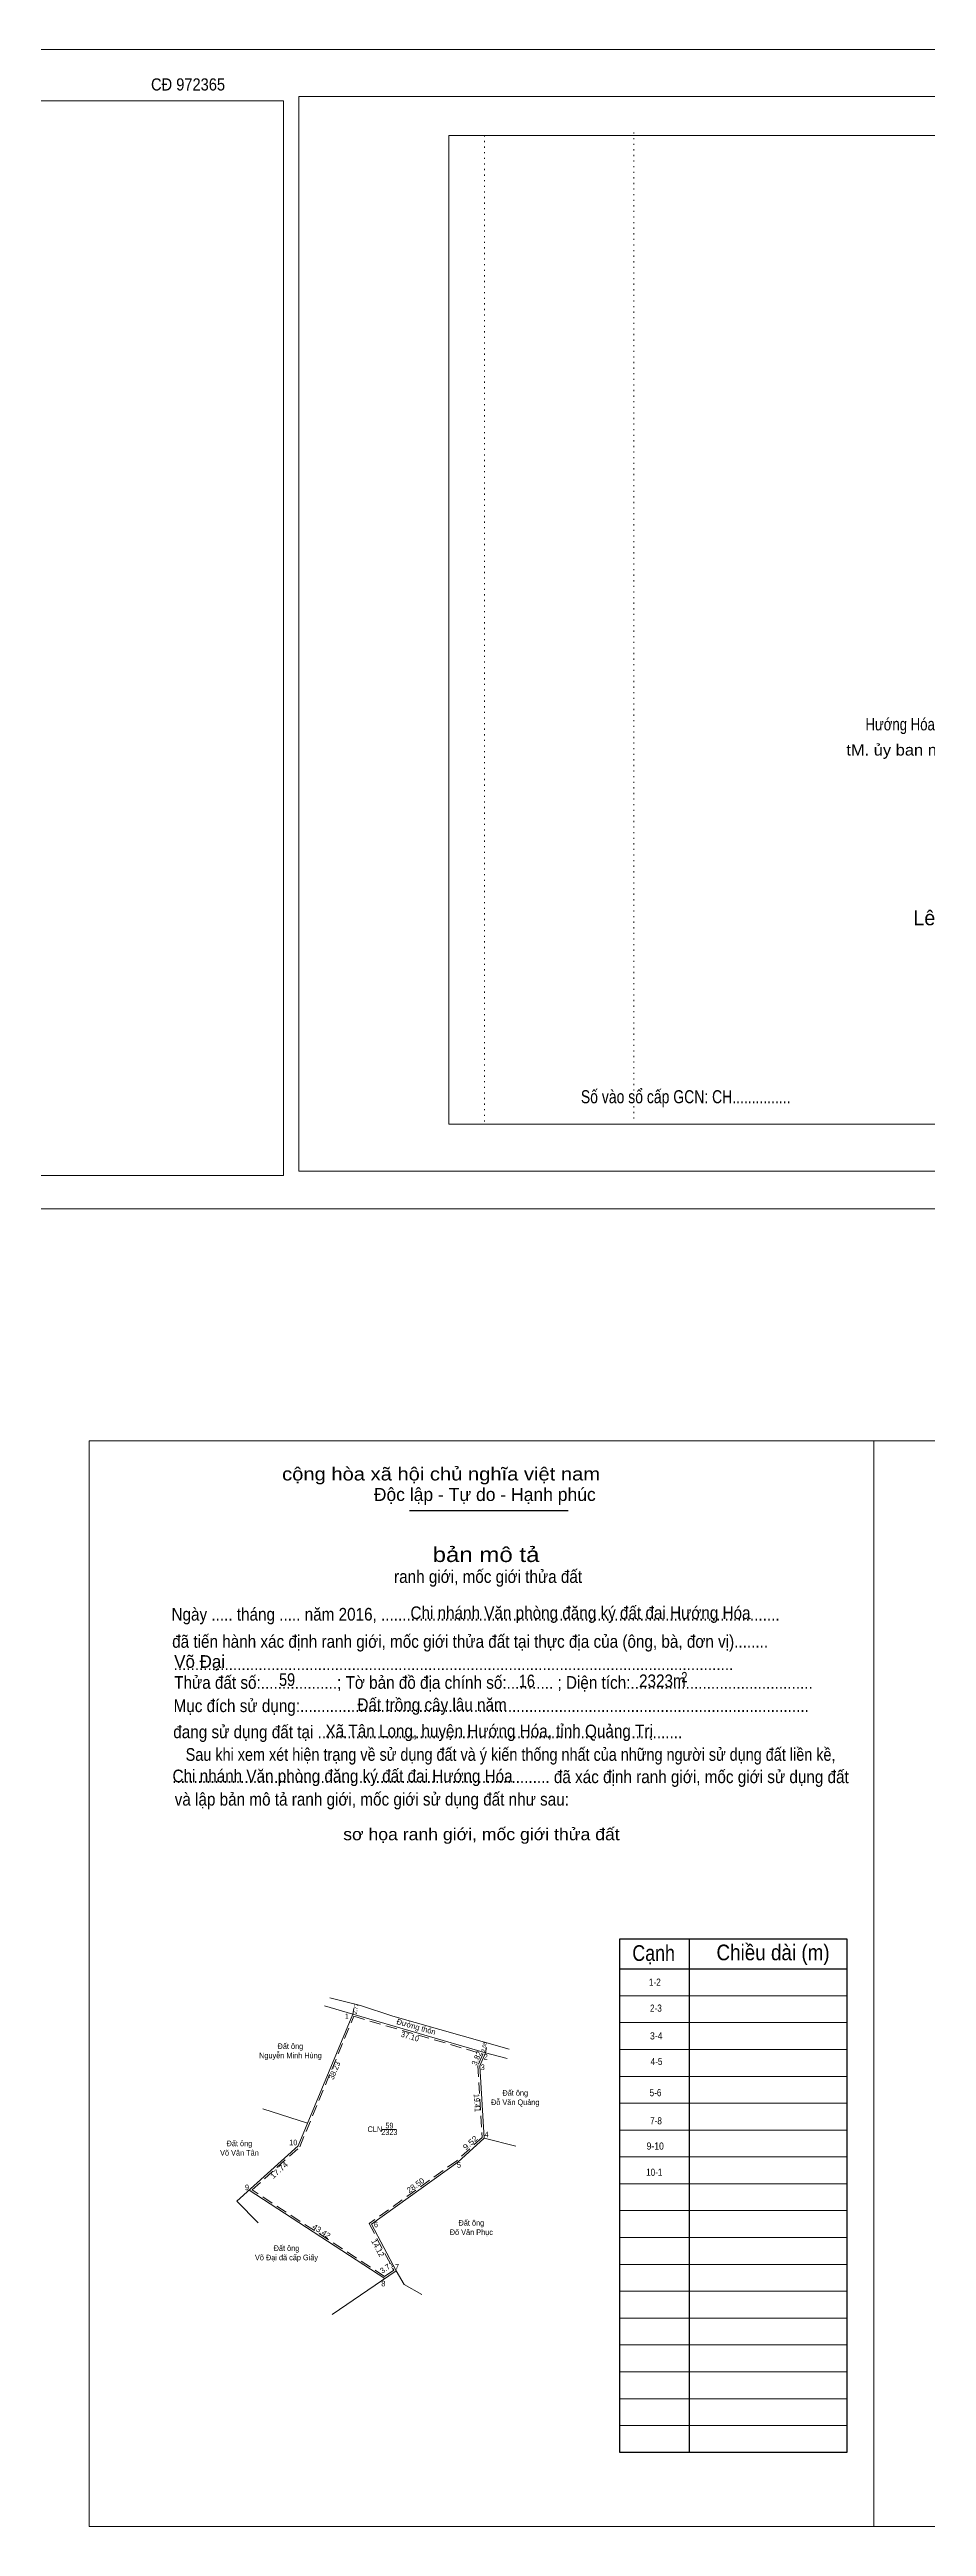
# Model space of a CAD drawing. Header units: metres. Extents: x 543220 to 544281, y 1834574 to 1835238.
# Drawn here: x 543584 to 543819, y 1834574 to 1835238 of the extents above; entities that cross this region are included whole.
import ezdxf
from ezdxf.enums import TextEntityAlignment as Align

# ---------------------------------------------------------------- set-up
doc = ezdxf.new("R2010")
doc.units = ezdxf.units.M
for name, pattern in [('DOTTED', [1.5, 0.3, -1.2]), ('MEDIUM_DASHED', [4.5, 3, -1.5]), ('SHORT_DASHED', [2.7, 1.5, -1.2])]:
    doc.linetypes.add(name, pattern=pattern)
for name, color, linetype, lineweight in [('1', 7, 'Continuous', 13), ('10', 7, 'Continuous', 13), ('18', 7, 'Continuous', 25), ('23', 7, 'Continuous', 13), ('3', 7, 'Continuous', 13), ('40', 7, 'Continuous', 13), ('63', 7, 'Continuous', 13), ('7', 7, 'Continuous', 13)]:
    doc.layers.add(name, color=color, linetype=linetype, lineweight=lineweight)
for name, color, linetype in [('25', 7, 'Continuous'), ('30', 7, 'Continuous'), ('34', 7, 'Continuous'), ('6', 7, 'Continuous')]:
    doc.layers.add(name, color=color, linetype=linetype)

msp = doc.modelspace()

# ---------------------------------------------------------------- linework, layer by layer
at = {"layer": '1', "linetype": 'DOTTED'}
for p, q in [((543740.96, 1835215.76), (543740.96, 1834950.76)), ((543700.91, 1835214.99), (543700.91, 1834949.99))]:
    msp.add_line(p, q, dxfattribs=at)
at = {"layer": '1'}
for p, q in [((543691.33, 1835214.99), (544061.53, 1835214.99)), ((543691.33, 1834949.99), (543691.33, 1835214.99)), ((543691.33, 1834949.99), (544061.53, 1834949.99))]:
    msp.add_line(p, q, dxfattribs=at)
for points in [[(543236.65, 1834936.26), (543647.05, 1834936.26), (543647.05, 1835224.26), (543236.65, 1835224.26)], [(543236.65, 1835224.26), (543647.05, 1835224.26), (543647.05, 1834936.26), (543236.65, 1834936.26)], [(543236.65, 1834936.26), (543647.05, 1834936.26), (543647.05, 1835224.26), (543236.65, 1835224.26)], [(543651.13, 1834937.39), (544061.53, 1834937.39), (544061.53, 1835225.39), (543651.13, 1835225.39)]]:
    msp.add_lwpolyline(points, close=True, dxfattribs=at)
msp.add_lwpolyline([(543706.33, 1835214.99), (544061.53, 1835214.99), (544061.53, 1834949.99), (543706.33, 1834949.99)], dxfattribs=at)
at = {"layer": '1', "linetype": 'MEDIUM_DASHED'}
msp.add_lwpolyline([(543665.88, 1834710.86), (543700.52, 1834700.74), (543699.17, 1834697.65), (543700.33, 1834678.39), (543693.48, 1834672.16), (543670, 1834655.29), (543676.58, 1834642.81), (543674.16, 1834641.16), (543638.61, 1834664.32), (543651.38, 1834675.85)], close=True, dxfattribs=at)
at = {"layer": '10'}
for p, q in [((543657.99, 1834713.65), (543665.59, 1834711.47)), ((543667.67, 1834713.8), (543676.39, 1834710.92)), ((543699.68, 1834697.56), (543700.84, 1834678.18)), ((543641.53, 1834686.03), (543653.49, 1834682.25)), ((543709.32, 1834676.02), (543700.84, 1834678.18)), ((543650.96, 1834676.15), (543634.55, 1834661.34)), ((543634.55, 1834661.34), (543640.28, 1834655.47)), ((543677.23, 1834642.65), (543660.1, 1834630.95)), ((543677.23, 1834642.65), (543679.41, 1834638.94)), ((543679.41, 1834638.94), (543684.09, 1834636.31))]:
    msp.add_line(p, q, dxfattribs=at)
msp.add_lwpolyline([(543700.84, 1834678.18), (543693.8, 1834671.77), (543670.65, 1834655.14), (543677.23, 1834642.65)], dxfattribs=at)
at = {"layer": '23'}
for p, q in [((543657.99, 1834713.65), (543665.59, 1834711.47)), ((543659.44, 1834715.85), (543667.67, 1834713.8)), ((543665.59, 1834711.47), (543701.2, 1834701.06)), ((543676.39, 1834710.92), (543707.52, 1834702.04)), ((543701.2, 1834701.06), (543707, 1834699.54))]:
    msp.add_line(p, q, dxfattribs=at)
at = {"layer": '3'}
for p, q in [((543650.96, 1834676.15), (543665.59, 1834711.47)), ((543701.2, 1834701.06), (543699.68, 1834697.56)), ((543673.52, 1834680.51), (543677.31, 1834680.51)), ((543637.79, 1834664.26), (543674.17, 1834640.56))]:
    msp.add_line(p, q, dxfattribs=at)
at = {"layer": '3', "linetype": 'SHORT_DASHED'}
for p, q in [((543665.59, 1834711.47), (543666.08, 1834714.2)), ((543701.2, 1834701.06), (543701.74, 1834703.69))]:
    msp.add_line(p, q, dxfattribs=at)
at = {"layer": '40'}
msp.add_lwpolyline([(543220.08, 1835238), (544070.6, 1835238), (544070.6, 1834927.29), (543220.08, 1834927.29)], close=True, dxfattribs=at)
at = {"layer": '7', "lineweight": 25}
for p, q in [((543680.78, 1834846.47), (543723.33, 1834846.47)), ((543755.81, 1834731.61), (543755.81, 1834593.97)), ((543737.21, 1834723.57), (543798.05, 1834723.57))]:
    msp.add_line(p, q, dxfattribs=at)
at = {"layer": '7'}
for p, q in [((543737.21, 1834716.37), (543798.05, 1834716.37)), ((543737.21, 1834709.17), (543798.05, 1834709.17)), ((543737.21, 1834701.97), (543798.05, 1834701.97)), ((543737.21, 1834694.77), (543798.05, 1834694.77)), ((543737.21, 1834687.57), (543798.05, 1834687.57)), ((543737.21, 1834680.37), (543798.05, 1834680.37)), ((543737.21, 1834673.17), (543798.05, 1834673.17)), ((543737.21, 1834665.97), (543798.05, 1834665.97)), ((543737.21, 1834658.77), (543798.05, 1834658.77)), ((543737.21, 1834651.57), (543798.05, 1834651.57)), ((543737.21, 1834644.37), (543798.05, 1834644.37)), ((543737.21, 1834637.17), (543798.05, 1834637.17)), ((543737.21, 1834629.97), (543798.05, 1834629.97)), ((543737.21, 1834622.77), (543798.05, 1834622.77)), ((543737.21, 1834615.57), (543798.05, 1834615.57)), ((543737.21, 1834608.37), (543798.05, 1834608.37)), ((543737.21, 1834601.17), (543798.05, 1834601.17))]:
    msp.add_line(p, q, dxfattribs=at)
for points in [[(543594.91, 1834865.1), (543805.29, 1834865.1), (543805.29, 1834574.13), (543594.91, 1834574.13)], [(543805.29, 1834865.1), (544015.67, 1834865.1), (544015.67, 1834574.13), (543805.29, 1834574.13)], [(543805.29, 1834865.1), (544015.66, 1834865.1), (544015.66, 1834574.13), (543805.29, 1834574.13)]]:
    msp.add_lwpolyline(points, close=True, dxfattribs=at)
at = {"layer": '7', "lineweight": 25}
msp.add_lwpolyline([(543737.21, 1834731.61), (543798.05, 1834731.61), (543798.05, 1834593.97), (543737.21, 1834593.97)], close=True, dxfattribs=at)

# ---------------------------------------------------------------- texts
at = {"layer": '18'}
for s, height, width, p in [('Hướng Hóa, ngày        tháng        năm 2016', 3.3, 0.8, (543837.3, 1835055.52)), ('tM. ủy ban nhân dân huyện hướng hóa', 3, 1.1, (543836.2, 1835048.78)), ('Số vào sổ cấp GCN: CH...............', 3.501, 0.8, (543754.87, 1834955.58))]:
    msp.add_text(s, height=height, dxfattribs=dict(at, width=width)).set_placement(p, align=Align.CENTER)
msp.add_text('Lê Quang Thuận', height=3.96, dxfattribs=at).set_placement((543835.785, 1835003.29), align=Align.CENTER)
at = {"layer": '25', "width": 0.9}
for s, p in [('Chi nhánh Văn phòng đăng ký đất đai Hướng Hóa', (543681.07, 1834817.32)), ('Đất trồng cây lâu năm ', (543666.87, 1834792.68)), ('Chi nhánh Văn phòng đăng ký đất đai Hướng Hóa', (543617.29, 1834773.58))]:
    msp.add_text(s, height=3.4, dxfattribs=at).set_placement(p)
at = {"layer": '3', "width": 0.9}
for s, height, rotation, p in [('2.77', 1.093, 79.824, (543666.932, 1834712.773)), ('2.68', 0.9841, 78.397, (543701.278, 1834702.551))]:
    msp.add_text(s, height=height, rotation=rotation, dxfattribs=at).set_placement(p, align=Align.CENTER)
at = {"layer": '3'}
msp.add_text('Đường thôn', height=1.5, rotation=344.079, dxfattribs=at).set_placement((543682.404, 1834707.334), align=Align.CENTER)
for s, width, p in [('Nguyễn Minh Hùng', 0.9, (543648.895, 1834699.61)), ('Đất ông', 0.9, (543648.89, 1834702.11)), ('Đất ông', 0.9, (543709.18, 1834689.57)), ('Đỗ Văn Quảng', 0.9, (543709.175, 1834687.07)), ('CLN', 0.95, (543671.54, 1834679.85)), ('2323', 0.85, (543675.425, 1834679.04)), ('59', 0.85, (543675.45, 1834680.82)), ('Võ Văn Tân', 0.9, (543635.225, 1834673.54)), ('Đất ông', 0.9, (543635.22, 1834676.04)), ('Đõ Văn Phục', 0.9, (543697.405, 1834652.25)), ('Đất ông', 0.9, (543697.41, 1834654.75))]:
    msp.add_text(s, height=1.5, dxfattribs=dict(at, width=width)).set_placement(p, align=Align.CENTER)
at = {"layer": '30'}
for s, width, p in [('1-2', 0.85, (543748.19, 1834719.06)), ('2-3', 0.85, (543748.47, 1834712.1)), ('3-4', 0.9, (543748.65, 1834704.66)), ('4-5', 0.85, (543748.63, 1834697.8)), ('5-6', 0.85, (543748.36, 1834689.45)), ('7-8', 0.85, (543748.49, 1834681.9)), ('9-10', 0.9, (543749.02, 1834675.13)), ('10-1', 0.85, (543748.63, 1834668.11))]:
    msp.add_text(s, height=1.92, dxfattribs=dict(at, width=width)).set_placement(p, align=Align.RIGHT)
at = {"layer": '34', "width": 0.9}
for s, p in [('Võ Đại đã cấp Giấy', (543647.84, 1834645.47)), ('Đất ông', (543647.84, 1834647.97))]:
    msp.add_text(s, height=1.5, dxfattribs=at).set_placement(p, align=Align.CENTER)
at = {"layer": '40', "width": 0.9}
msp.add_text('CĐ 972365', height=3.26, dxfattribs=at).set_placement((543621.445, 1835227.02), align=Align.CENTER)
at = {"layer": '6'}
msp.add_text('Võ Đại', height=3.4, dxfattribs=at).set_placement((543617.73, 1834804.26))
at = {"layer": '63'}
for s, width, p in [(' 1', 0.75, (543664.54, 1834710.11)), (' 3', 0.8, (543701, 1834696.45)), (' 2', 0.85, (543701.82, 1834699.25)), (' 10', 0.85, (543650.75, 1834676.29)), (' 4', 0.85, (543702.02, 1834678.46)), (' 5', 0.8, (543694.63, 1834670.31)), (' 9', 0.85, (543637.79, 1834664.26)), (' 6', 0.85, (543672.38, 1834654.3)), (' 8', 0.8, (543674.38, 1834638.48)), (' 7', 0.8, (543678.06, 1834643))]:
    msp.add_text(s, height=1.5, dxfattribs=dict(at, width=width)).set_placement(p, align=Align.RIGHT)
for s, rotation, width, p in [('37.10', 343.705, 0.95, (543680.755, 1834704.736)), ('19.41', 273.425, 0.85, (543698.178, 1834687.615)), ('9.52', 42.318, 1.15, (543697.62, 1834676.413)), ('17.74', 42.076, 1.1, (543646.337, 1834669.052)), ('28.50', 35.692, 1.05, (543682.877, 1834664.956)), ('43.42', 326.917, 1.05, (543656.811, 1834652.637))]:
    msp.add_text(s, height=1.5, rotation=rotation, dxfattribs=dict(at, width=width)).set_placement(p, align=Align.CENTER)
for s, rotation, p in [('38.23', 67.5, (543661.397, 1834696.043)), ('3.82', 66.525, (543699.53, 1834699.331)), ('14.12', 297.781, (543671.686, 1834648.41)), ('3.71', 34.333, (543675.157, 1834642.933))]:
    msp.add_text(s, height=1.5, rotation=rotation, dxfattribs=at).set_placement(p, align=Align.CENTER)
at = {"layer": '7'}
for s, height, width, p in [('cộng hòa xã hội chủ nghĩa việt nam', 3.511, 1.15, (543646.67, 1834854.48)), ('Ngày ..... tháng ..... năm 2016, ..............................................................................................', 3.4, 0.9, (543617.01, 1834816.92)), (' đã tiến hành xác định ranh giới, mốc giới thửa đất tại thực địa của (ông, bà, đơn vị)........', 3.4, 0.9, (543616.05, 1834809.64)), ('....................................................................................................................................', 3.4, 0.9, (543617.57, 1834803.64)), ('Thửa đất số:..................; Tờ bản đồ địa chính số:........... ; Diện tích:...........................................', 3.4, 0.9, (543617.73, 1834798.64)), ('59', 3.4, 0.85, (543645.85, 1834799.4)), ('16', 3.4, 0.85, (543710.13, 1834799.04)), ('2323m', 3.4, 0.9, (543742.37, 1834799.08)), ('2', 2.754, 0.8, (543753.71, 1834800.4)), ('Mục đích sử dụng:........................................................................................................................', 3.4, 0.9, (543617.57, 1834792.4)), ('đang sử dụng đất tại ......................................................................................', 3.4, 0.9, (543617.49, 1834785.4)), ('Xã Tân Long, huyện Hướng Hóa, tỉnh Quảng Trị', 3.4, 0.9, (543658.31, 1834785.64)), ('Sau khi xem xét hiện trạng về sử dụng đất và ý kiến thống nhất của những người sử dụng đất liền kề,', 3.4, 0.85, (543620.81, 1834779.34)), ('......................................................................................... đã xác định ranh giới, mốc giới sử dụng đất', 3.4, 0.9, (543617.21, 1834773.36)), (' và lập bản mô tả ranh giới, mốc giới sử dụng đất như sau:', 3.4, 0.9, (543616.73, 1834767.34)), ('Cạnh', 4.2, 0.85, (543740.57, 1834725.72)), ('Chiều dài (m)', 4.2, 0.9, (543763.13, 1834725.88))]:
    msp.add_text(s, height=height, dxfattribs=dict(at, width=width)).set_placement(p)
msp.add_text('Độc lập - Tự do - Hạnh phúc', height=3.511, dxfattribs=at).set_placement((543671.25, 1834848.98))
for s, height, width, p in [('ranh giới, mốc giới thửa đất', 3.4, 0.9, (543701.89, 1834827.02)), ('bản mô tả', 4.014, 1.2, (543701.35, 1834832.62)), ('sơ họa ranh giới, mốc giới thửa đất', 3.21, 1.1, (543700.12, 1834758.06))]:
    msp.add_text(s, height=height, dxfattribs=dict(at, width=width)).set_placement(p, align=Align.CENTER)

doc.saveas('drawing.dxf')
